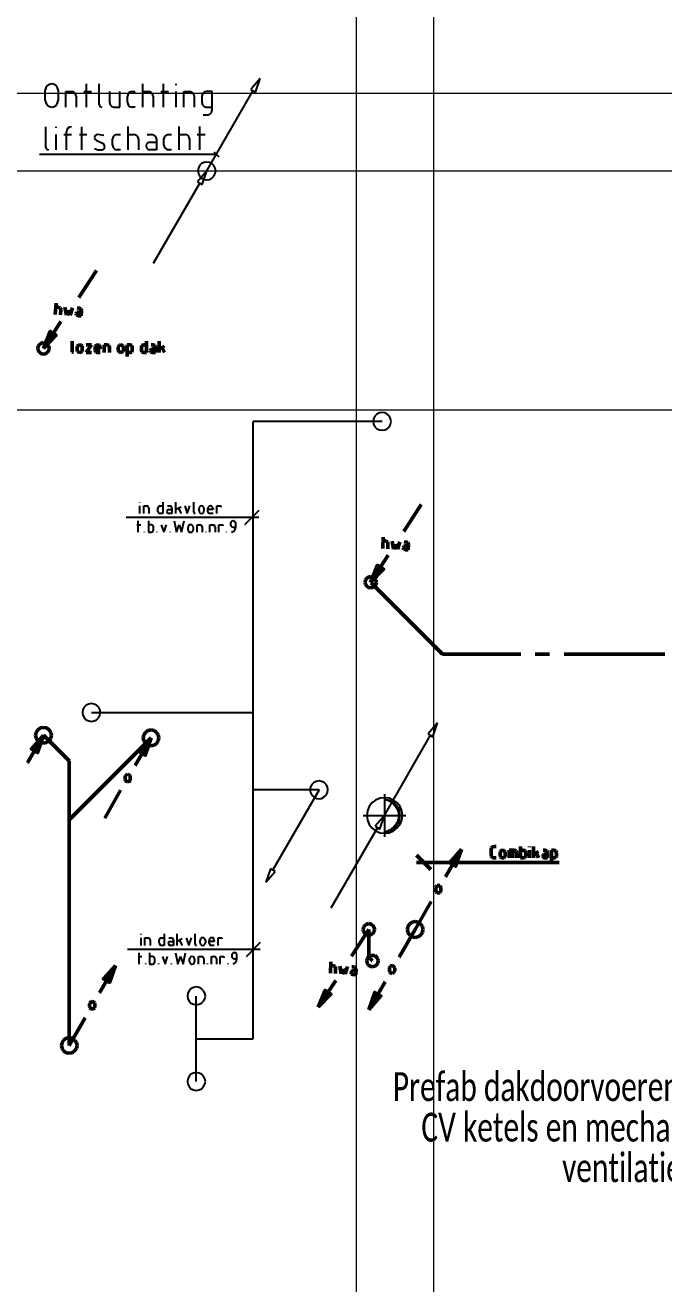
# Model space of a CAD drawing. Header units: metres. Extents: x -4.5 to 35.1, y -3.6 to 25.4.
# Drawn here: x 10.76 to 15.2, y 5.13 to 13.86 of the extents above; entities that cross this region are included whole.
import ezdxf

# ---------------------------------------------------------------- set-up
doc = ezdxf.new("R2010")
doc.units = ezdxf.units.M
doc.linetypes.add('ACAD_ISO14W100_S12', pattern=[0.9, 0.7, -0.1, 0, 0, 0, 0, 0, -0.1])
for name, color, linetype, lineweight in [('Algemeen', 7, 'Continuous', 25), ('New_A Stramien', 7, 'Continuous', 13), ('Standard', 7, 'Continuous', 25)]:
    doc.layers.add(name, color=color, linetype=linetype, lineweight=lineweight)
doc.styles.add('ARIAL', font='ARIAL.TTF')

msp = doc.modelspace()

# ---------------------------------------------------------------- linework, layer by layer
at = {"layer": 'New_A Stramien', "color": 252, "linetype": 'Continuous', "lineweight": 13}
for p, q in [((13.6, -1.8), (13.6, 23.46)), ((13.6, -1.8), (13.6, 23.46)), ((-2.8287, 12.85), (25.9613, 12.85)), ((-2.8287, 12.85), (25.9613, 12.85))]:
    msp.add_line(p, q, dxfattribs=at)
at = {"layer": 'Standard', "color": 252, "linetype": 'Continuous', "lineweight": 13}
for p, q in [((13.0633, -3.2638), (13.0633, 25.0491)), ((13.0633, -3.2638), (13.0633, 25.0491)), ((-4.1221, 13.3895), (26.8317, 13.3895)), ((-4.1221, 13.3895), (26.8317, 13.3895)), ((-4.1221, 11.1917), (26.8317, 11.1917)), ((-4.1221, 11.1917), (26.8317, 11.1917))]:
    msp.add_line(p, q, dxfattribs=at)
at = {"layer": 'Standard', "color": 202, "linetype": 'Continuous', "lineweight": 25}
for p, q in [((10.93, 13.45), (10.9157, 13.4398)), ((10.9463, 13.4541), (10.93, 13.45)), ((10.9627, 13.45), (10.9463, 13.4541)), ((10.979, 13.4398), (10.9627, 13.45)), ((11.1871, 13.2929), (11.1871, 13.4541)), ((11.2769, 13.3112), (11.2769, 13.4541)), ((11.579, 13.2929), (11.579, 13.4541)), ((11.7219, 13.2929), (11.7219, 13.4541)), ((11.8117, 13.4439), (11.8117, 13.4541)), ((12.3933, 13.4908), (12.328, 13.4153)), ((12.3607, 13.3969), (12.3933, 13.4908)), ((10.9055, 13.4255), (10.9014, 13.4092)), ((10.9014, 13.3378), (10.9014, 13.4092)), ((10.9157, 13.4398), (10.9055, 13.4255)), ((10.9872, 13.4255), (10.979, 13.4398)), ((10.9912, 13.4092), (10.9872, 13.4255)), ((10.9912, 13.4092), (10.9912, 13.3378)), ((11.0443, 13.2929), (11.0443, 13.401)), ((11.0443, 13.401), (11.0851, 13.401)), ((11.0994, 13.3969), (11.0851, 13.401)), ((11.1116, 13.3847), (11.0994, 13.3969)), ((11.1157, 13.3684), (11.1116, 13.3847)), ((11.1157, 13.3684), (11.1157, 13.2929)), ((11.1688, 13.401), (11.2219, 13.401)), ((11.3484, 13.401), (11.3484, 13.3255)), ((11.4198, 13.2929), (11.4198, 13.401)), ((11.477, 13.3847), (11.4729, 13.3684)), ((11.4729, 13.3255), (11.4729, 13.3684)), ((11.4872, 13.3969), (11.477, 13.3847)), ((11.5035, 13.401), (11.4872, 13.3969)), ((11.5035, 13.401), (11.5259, 13.401)), ((11.579, 13.401), (11.6198, 13.401)), ((11.6341, 13.3969), (11.6198, 13.401)), ((11.6463, 13.3847), (11.6341, 13.3969)), ((11.6504, 13.3684), (11.6463, 13.3847)), ((11.6504, 13.3684), (11.6504, 13.2929)), ((11.7035, 13.401), (11.7566, 13.401)), ((11.8117, 13.2929), (11.8117, 13.401)), ((11.8647, 13.2929), (11.8647, 13.401)), ((11.8647, 13.401), (11.9035, 13.401)), ((11.9198, 13.3969), (11.9035, 13.401)), ((11.9321, 13.3847), (11.9198, 13.3969)), ((11.9362, 13.3684), (11.9321, 13.3847)), ((11.9362, 13.3684), (11.9362, 13.2929)), ((11.9933, 13.3847), (11.9892, 13.3684)), ((11.9892, 13.3684), (11.9892, 13.3255)), ((12.0055, 13.3969), (11.9933, 13.3847)), ((12.0199, 13.401), (12.0055, 13.3969)), ((12.0607, 13.401), (12.0199, 13.401)), ((12.0239, 12.85), (12.3443, 13.4071)), ((12.0607, 13.2704), (12.0607, 13.401)), ((12.328, 13.4153), (12.3607, 13.3969)), ((10.9014, 13.3378), (10.9055, 13.3214)), ((10.9055, 13.3214), (10.9157, 13.3071)), ((10.9157, 13.3071), (10.93, 13.2969)), ((10.93, 13.2969), (10.9463, 13.2929)), ((10.9463, 13.2929), (10.9627, 13.2969)), ((10.9627, 13.2969), (10.979, 13.3071)), ((10.979, 13.3071), (10.9872, 13.3214)), ((10.9872, 13.3214), (10.9912, 13.3378)), ((11.2769, 13.3112), (11.279, 13.3031)), ((11.279, 13.3031), (11.2851, 13.2949)), ((11.2851, 13.2949), (11.2933, 13.2929)), ((11.3484, 13.3255), (11.3525, 13.3092)), ((11.3525, 13.3092), (11.3627, 13.2969)), ((11.3627, 13.2969), (11.379, 13.2929)), ((11.379, 13.2929), (11.4198, 13.2929)), ((11.4729, 13.3255), (11.477, 13.3092)), ((11.477, 13.3092), (11.4872, 13.2969)), ((11.4872, 13.2969), (11.5035, 13.2929)), ((11.5259, 13.2929), (11.5035, 13.2929)), ((11.9892, 13.3255), (11.9933, 13.3092)), ((11.9933, 13.3092), (12.0055, 13.2969)), ((12.0055, 13.2969), (12.0199, 13.2929)), ((12.0199, 13.2929), (12.0607, 13.2929)), ((11.9974, 13.2398), (12.0301, 13.2398)), ((12.0301, 13.2398), (12.0443, 13.2439)), ((12.0443, 13.2439), (12.0566, 13.2561)), ((12.0566, 13.2561), (12.0607, 13.2704)), ((10.9055, 13.0133), (10.9055, 13.1561)), ((10.977, 13.148), (10.977, 13.1561)), ((10.977, 12.9969), (10.977, 13.1031)), ((11.03, 13.1031), (11.0831, 13.1031)), ((11.0504, 13.1357), (11.0484, 13.1214)), ((11.0484, 12.9969), (11.0484, 13.1214)), ((11.0586, 13.1459), (11.0504, 13.1357)), ((11.0708, 13.1541), (11.0586, 13.1459)), ((11.0831, 13.1561), (11.0708, 13.1541)), ((11.1382, 13.1031), (11.1912, 13.1031)), ((11.1545, 12.9969), (11.1545, 13.1561)), ((11.2545, 13.101), (11.2464, 13.0929)), ((11.2667, 13.1031), (11.2545, 13.101)), ((11.3076, 13.0949), (11.2667, 13.1031)), ((11.3851, 13.099), (11.3729, 13.0888)), ((11.4014, 13.1031), (11.3851, 13.099)), ((11.4014, 13.1031), (11.4239, 13.1031)), ((11.477, 12.9969), (11.477, 13.1582)), ((11.477, 13.1031), (11.5157, 13.1031)), ((11.5321, 13.099), (11.5157, 13.1031)), ((11.5443, 13.0888), (11.5321, 13.099)), ((11.6096, 13.1031), (11.6402, 13.1031)), ((11.6566, 13.099), (11.6402, 13.1031)), ((11.6688, 13.0888), (11.6566, 13.099)), ((11.7423, 13.099), (11.73, 13.0888)), ((11.7566, 13.1031), (11.7423, 13.099)), ((11.7566, 13.1031), (11.779, 13.1031)), ((11.8321, 12.9969), (11.8321, 13.1582)), ((11.8321, 13.1031), (11.8729, 13.1031)), ((11.8892, 13.099), (11.8729, 13.1031)), ((11.8994, 13.0888), (11.8892, 13.099)), ((11.9566, 13.1031), (12.0117, 13.1031)), ((11.9749, 12.9969), (11.9749, 13.1582)), ((10.9055, 13.0133), (10.9076, 13.0051)), ((11.2464, 13.0929), (11.2443, 13.0827)), ((11.2443, 13.0827), (11.2464, 13.0704)), ((11.2464, 13.0704), (11.2545, 13.0622)), ((11.2545, 13.0622), (11.3035, 13.0398)), ((11.3117, 13.0316), (11.3035, 13.0398)), ((11.3157, 13.0194), (11.3117, 13.0316)), ((11.3137, 13.0092), (11.3157, 13.0194)), ((11.3729, 13.0888), (11.3688, 13.0724)), ((11.3688, 13.0276), (11.3688, 13.0724)), ((11.3688, 13.0276), (11.3729, 13.0133)), ((11.3729, 13.0133), (11.3851, 13.001)), ((11.5484, 13.0724), (11.5443, 13.0888)), ((11.5484, 13.0724), (11.5484, 12.9969)), ((11.6055, 13.0378), (11.6015, 13.0235)), ((11.6015, 13.0235), (11.6055, 13.0092)), ((11.6137, 13.0459), (11.6055, 13.0378)), ((11.628, 13.05), (11.6137, 13.0459)), ((11.628, 13.05), (11.6729, 13.05)), ((11.6729, 13.0724), (11.6688, 13.0888)), ((11.6729, 13.0724), (11.6729, 12.9969)), ((11.73, 13.0888), (11.7259, 13.0724)), ((11.7259, 13.0276), (11.7259, 13.0724)), ((11.7259, 13.0276), (11.73, 13.0133)), ((11.73, 13.0133), (11.7423, 13.001)), ((11.9035, 13.0724), (11.8994, 13.0888)), ((11.9035, 13.0724), (11.9035, 12.9969)), ((12.0892, 12.9643), (10.8606, 12.9643)), ((10.9076, 13.0051), (10.9137, 12.999)), ((10.9137, 12.999), (10.9239, 12.9969)), ((11.2443, 13.0051), (11.2688, 12.9969)), ((11.2688, 12.9969), (11.2933, 12.9969)), ((11.2933, 12.9969), (11.3055, 13.001)), ((11.3055, 13.001), (11.3137, 13.0092)), ((11.3851, 13.001), (11.4014, 12.9969)), ((11.4239, 12.9969), (11.4014, 12.9969)), ((11.6055, 13.0092), (11.6137, 13.001)), ((11.6137, 13.001), (11.628, 12.9969)), ((11.6729, 12.9969), (11.628, 12.9969)), ((11.7423, 13.001), (11.7566, 12.9969)), ((11.779, 12.9969), (11.7566, 12.9969)), ((12.0729, 12.9827), (12.1076, 12.948)), ((12.0239, 12.85), (11.9586, 12.7745)), ((11.9647, 12.8684), (11.9607, 12.85)), ((11.9607, 12.85), (11.9647, 12.8316)), ((11.9729, 12.8867), (11.9647, 12.8684)), ((11.9872, 12.901), (11.9729, 12.8867)), ((12.0035, 12.9092), (11.9872, 12.901)), ((11.9913, 12.7561), (12.0239, 12.85)), ((12.0239, 12.9112), (12.0035, 12.9092)), ((12.0423, 12.9092), (12.0239, 12.9112)), ((12.0586, 12.901), (12.0423, 12.9092)), ((12.0729, 12.8867), (12.0586, 12.901)), ((12.081, 12.8684), (12.0729, 12.8867)), ((12.0852, 12.85), (12.081, 12.8684)), ((12.081, 12.8316), (12.0852, 12.85)), ((11.6525, 12.2092), (11.9749, 12.7643)), ((11.9586, 12.7745), (11.9913, 12.7561)), ((11.9647, 12.8316), (11.9729, 12.8133)), ((11.9729, 12.8133), (11.9872, 12.799)), ((11.9872, 12.799), (12.0035, 12.7908)), ((12.0035, 12.7908), (12.0239, 12.7888)), ((12.0239, 12.7888), (12.0423, 12.7908)), ((12.0423, 12.7908), (12.0586, 12.799)), ((12.0586, 12.799), (12.0729, 12.8133)), ((12.0729, 12.8133), (12.081, 12.8316)), ((12.3446, 6.8295), (12.3446, 11.112)), ((13.24, 11.112), (12.3446, 11.112)), ((13.1808, 11.1304), (13.1788, 11.112)), ((13.1788, 11.112), (13.1808, 11.0936)), ((13.191, 11.1487), (13.1808, 11.1304)), ((13.1808, 11.0936), (13.191, 11.0753)), ((13.2033, 11.163), (13.191, 11.1487)), ((13.2216, 11.1712), (13.2033, 11.163)), ((13.24, 11.1732), (13.2216, 11.1712)), ((13.2604, 11.1712), (13.24, 11.1732)), ((13.2767, 11.163), (13.2604, 11.1712)), ((13.291, 11.1487), (13.2767, 11.163)), ((13.2992, 11.1304), (13.291, 11.1487)), ((13.291, 11.0753), (13.2992, 11.0936)), ((13.3033, 11.112), (13.2992, 11.1304)), ((13.2992, 11.0936), (13.3033, 11.112)), ((13.191, 11.0753), (13.2033, 11.061)), ((13.2033, 11.061), (13.2216, 11.0528)), ((13.2216, 11.0528), (13.24, 11.0508)), ((13.24, 11.0508), (13.2604, 11.0528)), ((13.2604, 11.0528), (13.2767, 11.061)), ((13.2767, 11.061), (13.291, 11.0753)), ((11.5589, 10.5488), (11.5589, 10.5529)), ((11.5589, 10.4733), (11.5589, 10.5263)), ((11.5855, 10.4733), (11.5855, 10.5263)), ((11.5855, 10.5263), (11.6059, 10.5263)), ((11.6161, 10.5223), (11.6059, 10.5263)), ((11.6202, 10.51), (11.6161, 10.5223)), ((11.6202, 10.51), (11.6202, 10.4733)), ((11.6875, 10.5223), (11.6834, 10.51)), ((11.6834, 10.4876), (11.6834, 10.51)), ((11.6834, 10.4876), (11.6875, 10.4774)), ((11.6998, 10.5263), (11.6875, 10.5223)), ((11.6998, 10.5263), (11.7181, 10.5263)), ((11.7181, 10.5529), (11.7181, 10.4733)), ((11.7487, 10.4957), (11.7467, 10.4855)), ((11.7467, 10.4855), (11.7487, 10.4774)), ((11.7589, 10.4998), (11.7487, 10.4957)), ((11.7508, 10.5263), (11.7651, 10.5263)), ((11.7589, 10.4998), (11.7814, 10.4998)), ((11.7773, 10.5223), (11.7651, 10.5263)), ((11.7814, 10.51), (11.7773, 10.5223)), ((11.7814, 10.51), (11.7814, 10.4733)), ((11.8079, 10.4733), (11.8079, 10.5529)), ((11.8446, 10.5182), (11.8079, 10.4998)), ((11.8263, 10.508), (11.8446, 10.4733)), ((11.8712, 10.5263), (11.8875, 10.4733)), ((11.8875, 10.4733), (11.9059, 10.5263)), ((11.9324, 10.4814), (11.9324, 10.5529)), ((11.9324, 10.4814), (11.9345, 10.4753)), ((11.9712, 10.5182), (11.9692, 10.508)), ((11.9692, 10.4917), (11.9692, 10.508)), ((11.9692, 10.4917), (11.9712, 10.4814)), ((11.9773, 10.5243), (11.9712, 10.5182)), ((11.9712, 10.4814), (11.9773, 10.4753)), ((11.9855, 10.5263), (11.9773, 10.5243)), ((11.9957, 10.5243), (11.9855, 10.5263)), ((12.0018, 10.5182), (11.9957, 10.5243)), ((11.9957, 10.4753), (12.0018, 10.4814)), ((12.0038, 10.508), (12.0018, 10.5182)), ((12.0018, 10.4814), (12.0038, 10.4917)), ((12.0038, 10.508), (12.0038, 10.4917)), ((12.0324, 10.5182), (12.0304, 10.508)), ((12.0304, 10.4855), (12.0304, 10.508)), ((12.0671, 10.4998), (12.0304, 10.4998)), ((12.0304, 10.4855), (12.0345, 10.4774)), ((12.0406, 10.5243), (12.0324, 10.5182)), ((12.0488, 10.5263), (12.0406, 10.5243)), ((12.0569, 10.5243), (12.0488, 10.5263)), ((12.063, 10.5182), (12.0569, 10.5243)), ((12.0671, 10.508), (12.063, 10.5182)), ((12.0671, 10.508), (12.0671, 10.4998)), ((12.0936, 10.4733), (12.0936, 10.5263)), ((12.0936, 10.5263), (12.1202, 10.5263)), ((12.1202, 10.5263), (12.1202, 10.5182)), ((12.3855, 10.4937), (12.2855, 10.3937)), ((12.3855, 10.4447), (11.463, 10.4447)), ((11.5365, 10.3957), (11.565, 10.3957)), ((11.5467, 10.3427), (11.5467, 10.4223)), ((11.6181, 10.4223), (11.6181, 10.3427)), ((11.6385, 10.3957), (11.6181, 10.3957)), ((11.6487, 10.3916), (11.6385, 10.3957)), ((11.6528, 10.3814), (11.6487, 10.3916)), ((11.6875, 10.4774), (11.6998, 10.4733)), ((11.7181, 10.4733), (11.6998, 10.4733)), ((11.7059, 10.3957), (11.7242, 10.3427)), ((11.7242, 10.3427), (11.7426, 10.3957)), ((11.7487, 10.4774), (11.7589, 10.4733)), ((11.7814, 10.4733), (11.7589, 10.4733)), ((11.7957, 10.4223), (11.814, 10.3427)), ((11.814, 10.3427), (11.8304, 10.3957)), ((11.8304, 10.3957), (11.8487, 10.3427)), ((11.8487, 10.3427), (11.8671, 10.4223)), ((11.9018, 10.3937), (11.8957, 10.3876)), ((11.912, 10.3957), (11.9018, 10.3937)), ((11.9202, 10.3937), (11.912, 10.3957)), ((11.9263, 10.3876), (11.9202, 10.3937)), ((11.9345, 10.4753), (11.9426, 10.4733)), ((11.9569, 10.3427), (11.9569, 10.3957)), ((11.9569, 10.3957), (11.9753, 10.3957)), ((11.9875, 10.3916), (11.9753, 10.3957)), ((11.9773, 10.4753), (11.9855, 10.4733)), ((11.9855, 10.4733), (11.9957, 10.4753)), ((11.9916, 10.3814), (11.9875, 10.3916)), ((12.0345, 10.4774), (12.0447, 10.4733)), ((12.0671, 10.4733), (12.0447, 10.4733)), ((12.0447, 10.3427), (12.0447, 10.3957)), ((12.0447, 10.3957), (12.0651, 10.3957)), ((12.0753, 10.3916), (12.0651, 10.3957)), ((12.0814, 10.3814), (12.0753, 10.3916)), ((12.1079, 10.3427), (12.1079, 10.3957)), ((12.1079, 10.3957), (12.1345, 10.3957)), ((12.1345, 10.3957), (12.1345, 10.3876)), ((12.1896, 10.4141), (12.1875, 10.4059)), ((12.1875, 10.4059), (12.1875, 10.3957)), ((12.1875, 10.3957), (12.1896, 10.3876)), ((12.1977, 10.4202), (12.1896, 10.4141)), ((12.2059, 10.4223), (12.1977, 10.4202)), ((12.2141, 10.4202), (12.2059, 10.4223)), ((12.2222, 10.4141), (12.2141, 10.4202)), ((12.2243, 10.4059), (12.2222, 10.4141)), ((12.2243, 10.3814), (12.2243, 10.4059)), ((11.5916, 10.3427), (11.5916, 10.3467)), ((11.6181, 10.3427), (11.6385, 10.3427)), ((11.6385, 10.3427), (11.6487, 10.3467)), ((11.6487, 10.3467), (11.6528, 10.359)), ((11.6528, 10.359), (11.6528, 10.3814)), ((11.6793, 10.3427), (11.6793, 10.3467)), ((11.7691, 10.3427), (11.7691, 10.3467)), ((11.8957, 10.3876), (11.8936, 10.3773)), ((11.8936, 10.361), (11.8936, 10.3773)), ((11.8936, 10.361), (11.8957, 10.3508)), ((11.8957, 10.3508), (11.9018, 10.3447)), ((11.9018, 10.3447), (11.912, 10.3427)), ((11.912, 10.3427), (11.9202, 10.3447)), ((11.9202, 10.3447), (11.9263, 10.3508)), ((11.9283, 10.3773), (11.9263, 10.3876)), ((11.9263, 10.3508), (11.9283, 10.361)), ((11.9283, 10.3773), (11.9283, 10.361)), ((11.9916, 10.3814), (11.9916, 10.3427)), ((12.0181, 10.3427), (12.0181, 10.3467)), ((12.0814, 10.3814), (12.0814, 10.3427)), ((12.161, 10.3427), (12.161, 10.3467)), ((12.1896, 10.3876), (12.1977, 10.3814)), ((12.1957, 10.3427), (12.21, 10.3508)), ((12.1977, 10.3814), (12.2059, 10.3773)), ((12.2059, 10.3773), (12.2243, 10.3773)), ((12.21, 10.3508), (12.2202, 10.3651)), ((12.2202, 10.3651), (12.2243, 10.3814)), ((11.1623, 9.1122), (11.1603, 9.0918)), ((11.1603, 9.0918), (11.1623, 9.0734)), ((11.1725, 9.1285), (11.1623, 9.1122)), ((11.1848, 9.1428), (11.1725, 9.1285)), ((11.2031, 9.1509), (11.1848, 9.1428)), ((11.2215, 9.155), (11.2031, 9.1509)), ((11.2419, 9.1509), (11.2215, 9.155)), ((11.2215, 9.0918), (12.3446, 9.0918)), ((11.2582, 9.1428), (11.2419, 9.1509)), ((11.2725, 9.1285), (11.2582, 9.1428)), ((11.2807, 9.1122), (11.2725, 9.1285)), ((11.2848, 9.0918), (11.2807, 9.1122)), ((11.2807, 9.0734), (11.2848, 9.0918)), ((11.1623, 9.0734), (11.1725, 9.0571)), ((11.1725, 9.0571), (11.1848, 9.0428)), ((11.1848, 9.0428), (11.2031, 9.0346)), ((11.2031, 9.0346), (11.2215, 9.0305)), ((11.2215, 9.0305), (11.2419, 9.0346)), ((11.2419, 9.0346), (11.2582, 9.0428)), ((11.2582, 9.0428), (11.2725, 9.0571)), ((11.2725, 9.0571), (11.2807, 9.0734)), ((13.6262, 9.02), (13.5609, 8.9445)), ((13.5936, 8.9241), (13.6262, 9.02)), ((13.2569, 8.3771), (13.5773, 8.9343)), ((13.5609, 8.9445), (13.5936, 8.9241)), ((12.7433, 8.5759), (12.7392, 8.5554)), ((12.7515, 8.5922), (12.7433, 8.5759)), ((12.7658, 8.6065), (12.7515, 8.5922)), ((12.7821, 8.6146), (12.7658, 8.6065)), ((12.8025, 8.6187), (12.7821, 8.6146)), ((12.8209, 8.6146), (12.8025, 8.6187)), ((12.8393, 8.6065), (12.8209, 8.6146)), ((12.8515, 8.5922), (12.8393, 8.6065)), ((12.8617, 8.5759), (12.8515, 8.5922)), ((12.8637, 8.5554), (12.8617, 8.5759)), ((12.8025, 8.5554), (12.3446, 8.5554)), ((12.8025, 8.5554), (12.4821, 8.0003)), ((12.7392, 8.5554), (12.7433, 8.5371)), ((12.7433, 8.5371), (12.7515, 8.5187)), ((12.7515, 8.5187), (12.7658, 8.5065)), ((12.7658, 8.5065), (12.7821, 8.4963)), ((12.7821, 8.4963), (12.8025, 8.4942)), ((12.8025, 8.4942), (12.8209, 8.4963)), ((12.8209, 8.4963), (12.8393, 8.5065)), ((12.8393, 8.5065), (12.8515, 8.5187)), ((12.8515, 8.5187), (12.8617, 8.5371)), ((12.8617, 8.5371), (12.8637, 8.5554)), ((13.1956, 8.4853), (13.1691, 8.4649)), ((13.2262, 8.4975), (13.1956, 8.4853)), ((13.2569, 8.5016), (13.2262, 8.4975)), ((13.2569, 8.5261), (13.2569, 8.2302)), ((13.2895, 8.4975), (13.2569, 8.5016)), ((13.2609, 8.4894), (13.2691, 8.4894)), ((13.2691, 8.4873), (13.2834, 8.4873)), ((13.2773, 8.4853), (13.2915, 8.4853)), ((13.2834, 8.4812), (13.2997, 8.4812)), ((13.2875, 8.4792), (13.3038, 8.4792)), ((13.3201, 8.4853), (13.2895, 8.4975)), ((13.2936, 8.4771), (13.3099, 8.4771)), ((13.2977, 8.4751), (13.314, 8.4751)), ((13.3017, 8.473), (13.3181, 8.473)), ((13.3446, 8.4649), (13.3201, 8.4853)), ((13.1385, 8.4098), (13.1344, 8.3771)), ((13.1507, 8.4404), (13.1385, 8.4098)), ((13.1691, 8.4649), (13.1507, 8.4404)), ((13.3038, 8.469), (13.3222, 8.469)), ((13.3079, 8.4669), (13.3262, 8.4669)), ((13.3099, 8.4649), (13.3283, 8.4649)), ((13.314, 8.4628), (13.3303, 8.4628)), ((13.316, 8.4588), (13.3344, 8.4588)), ((13.3181, 8.4567), (13.3365, 8.4567)), ((13.3201, 8.4547), (13.3385, 8.4547)), ((13.3222, 8.4526), (13.3405, 8.4526)), ((13.3242, 8.4506), (13.3426, 8.4506)), ((13.3262, 8.4465), (13.3446, 8.4465)), ((13.3283, 8.4445), (13.3467, 8.4445)), ((13.3303, 8.4424), (13.3487, 8.4424)), ((13.3324, 8.4404), (13.3507, 8.4404)), ((13.3344, 8.4384), (13.3528, 8.4384)), ((13.3365, 8.4343), (13.3548, 8.4343)), ((13.3365, 8.4322), (13.3548, 8.4322)), ((13.3385, 8.4302), (13.3569, 8.4302)), ((13.3385, 8.4282), (13.3589, 8.4282)), ((13.3405, 8.4261), (13.3589, 8.4261)), ((13.3426, 8.422), (13.3609, 8.422)), ((13.3426, 8.42), (13.3609, 8.42)), ((13.365, 8.4404), (13.3446, 8.4649)), ((13.3446, 8.4179), (13.363, 8.4179)), ((13.3446, 8.4159), (13.363, 8.4159)), ((13.3446, 8.4118), (13.363, 8.4118)), ((13.3467, 8.4098), (13.365, 8.4098)), ((13.3467, 8.4077), (13.365, 8.4077)), ((13.3467, 8.4057), (13.367, 8.4057)), ((13.3487, 8.4036), (13.367, 8.4036)), ((13.3487, 8.3996), (13.367, 8.3996)), ((13.3487, 8.3975), (13.367, 8.3975)), ((13.3487, 8.3955), (13.3691, 8.3955)), ((13.3507, 8.3934), (13.3691, 8.3934)), ((13.3507, 8.3914), (13.3691, 8.3914)), ((13.3507, 8.3873), (13.3691, 8.3873)), ((13.3507, 8.3853), (13.3691, 8.3853)), ((13.3507, 8.3832), (13.3691, 8.3832)), ((13.3772, 8.4098), (13.365, 8.4404)), ((13.3813, 8.3771), (13.3772, 8.4098)), ((13.1099, 8.3771), (13.4058, 8.3771)), ((13.1344, 8.3771), (13.1385, 8.3465)), ((13.1385, 8.3465), (13.1507, 8.3159)), ((13.1507, 8.3159), (13.1691, 8.2914)), ((13.2569, 8.3771), (13.1915, 8.3037)), ((13.1915, 8.3037), (13.2242, 8.2832)), ((13.2242, 8.2832), (13.2569, 8.3771)), ((13.3181, 8.2996), (13.3365, 8.2996)), ((13.3201, 8.3016), (13.3385, 8.3016)), ((13.3222, 8.3037), (13.3405, 8.3037)), ((13.3242, 8.3057), (13.3426, 8.3057)), ((13.3262, 8.3098), (13.3446, 8.3098)), ((13.3283, 8.3118), (13.3467, 8.3118)), ((13.3303, 8.3139), (13.3487, 8.3139)), ((13.3324, 8.3159), (13.3507, 8.3159)), ((13.3344, 8.3179), (13.3528, 8.3179)), ((13.3365, 8.3241), (13.3548, 8.3241)), ((13.3365, 8.322), (13.3548, 8.322)), ((13.3385, 8.3281), (13.3589, 8.3281)), ((13.3385, 8.3261), (13.3569, 8.3261)), ((13.3405, 8.3302), (13.3589, 8.3302)), ((13.3426, 8.3363), (13.3609, 8.3363)), ((13.3426, 8.3343), (13.3609, 8.3343)), ((13.3446, 8.3445), (13.363, 8.3445)), ((13.3446, 8.3404), (13.363, 8.3404)), ((13.3446, 8.3384), (13.363, 8.3384)), ((13.3446, 8.2914), (13.365, 8.3159)), ((13.3467, 8.3506), (13.367, 8.3506)), ((13.3467, 8.3486), (13.365, 8.3486)), ((13.3467, 8.3465), (13.365, 8.3465)), ((13.3487, 8.3608), (13.3691, 8.3608)), ((13.3487, 8.3588), (13.367, 8.3588)), ((13.3487, 8.3567), (13.367, 8.3567)), ((13.3487, 8.3526), (13.367, 8.3526)), ((13.3507, 8.3812), (13.3691, 8.3812)), ((13.3507, 8.3771), (13.3691, 8.3771)), ((13.3507, 8.3751), (13.3691, 8.3751)), ((13.3507, 8.373), (13.3691, 8.373)), ((13.3507, 8.371), (13.3691, 8.371)), ((13.3507, 8.369), (13.3691, 8.369)), ((13.3507, 8.3649), (13.3691, 8.3649)), ((13.3507, 8.3628), (13.3691, 8.3628)), ((13.365, 8.3159), (13.3772, 8.3465)), ((13.3772, 8.3465), (13.3813, 8.3771)), ((12.8874, 7.7363), (13.2079, 8.2934)), ((13.1691, 8.2914), (13.1956, 8.271)), ((13.1956, 8.271), (13.2262, 8.2588)), ((13.2262, 8.2588), (13.2569, 8.2547)), ((13.2569, 8.2547), (13.2895, 8.2588)), ((13.2609, 8.2669), (13.2691, 8.2669)), ((13.2691, 8.269), (13.2834, 8.269)), ((13.2773, 8.271), (13.2915, 8.271)), ((13.2834, 8.2751), (13.2997, 8.2751)), ((13.2875, 8.2771), (13.3038, 8.2771)), ((13.2895, 8.2588), (13.3201, 8.271)), ((13.2936, 8.2792), (13.3099, 8.2792)), ((13.2977, 8.2812), (13.314, 8.2812)), ((13.3017, 8.2832), (13.3181, 8.2832)), ((13.3038, 8.2873), (13.3222, 8.2873)), ((13.3079, 8.2894), (13.3262, 8.2894)), ((13.3099, 8.2914), (13.3283, 8.2914)), ((13.314, 8.2934), (13.3303, 8.2934)), ((13.316, 8.2955), (13.3344, 8.2955)), ((13.3201, 8.271), (13.3446, 8.2914)), ((12.4658, 8.0085), (12.4331, 7.9146)), ((12.4331, 7.9146), (12.4984, 7.9901)), ((12.4984, 7.9901), (12.4658, 8.0085)), ((11.567, 7.5526), (11.567, 7.5567)), ((11.567, 7.4771), (11.567, 7.5302)), ((11.5935, 7.4771), (11.5935, 7.5302)), ((11.5935, 7.5302), (11.6139, 7.5302)), ((11.6262, 7.5261), (11.6139, 7.5302)), ((11.6303, 7.5159), (11.6262, 7.5261)), ((11.6303, 7.5159), (11.6303, 7.4771)), ((11.6976, 7.5261), (11.6915, 7.5159)), ((11.6915, 7.4934), (11.6915, 7.5159)), ((11.7078, 7.5302), (11.6976, 7.5261)), ((11.7078, 7.5302), (11.7282, 7.5302)), ((11.7282, 7.5567), (11.7282, 7.4771)), ((11.7588, 7.5302), (11.7752, 7.5302)), ((11.7854, 7.5261), (11.7752, 7.5302)), ((11.7915, 7.5159), (11.7854, 7.5261)), ((11.7915, 7.5159), (11.7915, 7.4771)), ((11.818, 7.4771), (11.818, 7.5567)), ((11.8527, 7.522), (11.818, 7.5036)), ((11.8344, 7.5118), (11.8527, 7.4771)), ((11.8792, 7.5302), (11.8976, 7.4771)), ((11.8976, 7.4771), (11.916, 7.5302)), ((11.9425, 7.4853), (11.9425, 7.5567)), ((11.9792, 7.522), (11.9772, 7.5118)), ((11.9772, 7.4955), (11.9772, 7.5118)), ((11.9874, 7.5281), (11.9792, 7.522)), ((11.9956, 7.5302), (11.9874, 7.5281)), ((12.0037, 7.5281), (11.9956, 7.5302)), ((12.0099, 7.522), (12.0037, 7.5281)), ((12.014, 7.5118), (12.0099, 7.522)), ((12.014, 7.5118), (12.014, 7.4955)), ((12.0425, 7.522), (12.0405, 7.5118)), ((12.0405, 7.4914), (12.0405, 7.5118)), ((12.0486, 7.5281), (12.0425, 7.522)), ((12.0568, 7.5302), (12.0486, 7.5281)), ((12.067, 7.5281), (12.0568, 7.5302)), ((12.0731, 7.522), (12.067, 7.5281)), ((12.0752, 7.5118), (12.0731, 7.522)), ((12.0752, 7.5118), (12.0752, 7.5036)), ((12.1017, 7.4771), (12.1017, 7.5302)), ((12.1017, 7.5302), (12.1282, 7.5302)), ((12.1282, 7.5302), (12.1282, 7.522)), ((12.3935, 7.4485), (11.4731, 7.4485)), ((11.5547, 7.3465), (11.5547, 7.4261)), ((11.6262, 7.4261), (11.6262, 7.3465)), ((11.6915, 7.4934), (11.6976, 7.4812)), ((11.6976, 7.4812), (11.7078, 7.4771)), ((11.7282, 7.4771), (11.7078, 7.4771)), ((11.7588, 7.4995), (11.7548, 7.4914)), ((11.7548, 7.4914), (11.7588, 7.4812)), ((11.769, 7.5036), (11.7588, 7.4995)), ((11.7588, 7.4812), (11.769, 7.4771)), ((11.769, 7.5036), (11.7915, 7.5036)), ((11.7915, 7.4771), (11.769, 7.4771)), ((11.8058, 7.4261), (11.8221, 7.3465)), ((11.8588, 7.3465), (11.8752, 7.4261)), ((11.9425, 7.4853), (11.9446, 7.4791)), ((11.9446, 7.4791), (11.9507, 7.4771)), ((11.9772, 7.4955), (11.9792, 7.4853)), ((11.9792, 7.4853), (11.9874, 7.4791)), ((11.9874, 7.4791), (11.9956, 7.4771)), ((11.9956, 7.4771), (12.0037, 7.4791)), ((12.0037, 7.4791), (12.0099, 7.4853)), ((12.0099, 7.4853), (12.014, 7.4955)), ((12.0752, 7.5036), (12.0405, 7.5036)), ((12.0405, 7.4914), (12.0446, 7.4812)), ((12.0446, 7.4812), (12.0527, 7.4771)), ((12.0752, 7.4771), (12.0527, 7.4771)), ((12.2058, 7.424), (12.1997, 7.4179)), ((12.216, 7.4261), (12.2058, 7.424)), ((12.2242, 7.424), (12.216, 7.4261)), ((12.2303, 7.4179), (12.2242, 7.424)), ((12.3935, 7.4975), (12.2956, 7.3975)), ((11.5466, 7.3995), (11.5731, 7.3995)), ((11.5996, 7.3465), (11.5996, 7.3506)), ((11.6466, 7.3995), (11.6262, 7.3995)), ((11.6262, 7.3465), (11.6466, 7.3465)), ((11.6568, 7.3955), (11.6466, 7.3995)), ((11.6466, 7.3465), (11.6568, 7.3506)), ((11.6629, 7.3853), (11.6568, 7.3955)), ((11.6568, 7.3506), (11.6629, 7.3628)), ((11.6629, 7.3628), (11.6629, 7.3853)), ((11.6894, 7.3465), (11.6894, 7.3506)), ((11.716, 7.3995), (11.7344, 7.3465)), ((11.7344, 7.3465), (11.7507, 7.3995)), ((11.7772, 7.3465), (11.7772, 7.3506)), ((11.8221, 7.3465), (11.8405, 7.3995)), ((11.8405, 7.3995), (11.8588, 7.3465)), ((11.9058, 7.3914), (11.9037, 7.3832)), ((11.9037, 7.3648), (11.9037, 7.3832)), ((11.9037, 7.3648), (11.9058, 7.3546)), ((11.9119, 7.3975), (11.9058, 7.3914)), ((11.9058, 7.3546), (11.9119, 7.3485)), ((11.9201, 7.3995), (11.9119, 7.3975)), ((11.9119, 7.3485), (11.9201, 7.3465)), ((11.9303, 7.3975), (11.9201, 7.3995)), ((11.9201, 7.3465), (11.9303, 7.3485)), ((11.9364, 7.3914), (11.9303, 7.3975)), ((11.9303, 7.3485), (11.9364, 7.3546)), ((11.9384, 7.3832), (11.9364, 7.3914)), ((11.9364, 7.3546), (11.9384, 7.3648)), ((11.9384, 7.3832), (11.9384, 7.3648)), ((11.965, 7.3465), (11.965, 7.3995)), ((11.965, 7.3995), (11.9854, 7.3995)), ((11.9956, 7.3955), (11.9854, 7.3995)), ((12.0017, 7.3853), (11.9956, 7.3955)), ((12.0017, 7.3853), (12.0017, 7.3465)), ((12.0282, 7.3465), (12.0282, 7.3506)), ((12.0548, 7.3465), (12.0548, 7.3995)), ((12.0548, 7.3995), (12.0752, 7.3995)), ((12.0854, 7.3955), (12.0752, 7.3995)), ((12.0895, 7.3853), (12.0854, 7.3955)), ((12.0895, 7.3853), (12.0895, 7.3465)), ((12.116, 7.3465), (12.116, 7.3995)), ((12.116, 7.3995), (12.1425, 7.3995)), ((12.1425, 7.3995), (12.1425, 7.3914)), ((12.1711, 7.3465), (12.1711, 7.3506)), ((12.1997, 7.4179), (12.1976, 7.4097)), ((12.1976, 7.4097), (12.1976, 7.3995)), ((12.1976, 7.3995), (12.1997, 7.3914)), ((12.1997, 7.3914), (12.2058, 7.3853)), ((12.2058, 7.3853), (12.216, 7.3832)), ((12.2058, 7.3465), (12.2201, 7.3546)), ((12.216, 7.3832), (12.2323, 7.3832)), ((12.2201, 7.3546), (12.2303, 7.3689)), ((12.2323, 7.4097), (12.2303, 7.4179)), ((12.2303, 7.3689), (12.2323, 7.3853)), ((12.2323, 7.3853), (12.2323, 7.4097)), ((11.901, 7.1622), (11.8908, 7.1458)), ((11.9133, 7.1764), (11.901, 7.1622)), ((11.9316, 7.1846), (11.9133, 7.1764)), ((11.95, 7.1887), (11.9316, 7.1846)), ((11.9704, 7.1846), (11.95, 7.1887)), ((11.9868, 7.1764), (11.9704, 7.1846)), ((12.001, 7.1622), (11.9868, 7.1764)), ((12.0092, 7.1458), (12.001, 7.1622)), ((11.8908, 7.1458), (11.8888, 7.1254)), ((11.8888, 7.1254), (11.8908, 7.107)), ((11.8908, 7.107), (11.901, 7.0907)), ((11.901, 7.0907), (11.9133, 7.0764)), ((11.9133, 7.0764), (11.9316, 7.0683)), ((11.95, 6.5315), (11.95, 7.1254)), ((11.9704, 7.0683), (11.9868, 7.0764)), ((11.9868, 7.0764), (12.001, 7.0907)), ((12.001, 7.0907), (12.0092, 7.107)), ((12.0133, 7.1254), (12.0092, 7.1458)), ((12.0092, 7.107), (12.0133, 7.1254)), ((11.9316, 7.0683), (11.95, 7.0642)), ((11.95, 7.0642), (11.9704, 7.0683)), ((11.95, 6.8295), (12.3446, 6.8295)), ((11.8908, 6.5519), (11.8888, 6.5315)), ((11.901, 6.5682), (11.8908, 6.5519)), ((11.9133, 6.5825), (11.901, 6.5682)), ((11.9316, 6.5907), (11.9133, 6.5825)), ((11.95, 6.5948), (11.9316, 6.5907)), ((11.9704, 6.5907), (11.95, 6.5948)), ((11.9868, 6.5825), (11.9704, 6.5907)), ((12.001, 6.5682), (11.9868, 6.5825)), ((12.0092, 6.5519), (12.001, 6.5682)), ((12.0133, 6.5315), (12.0092, 6.5519)), ((11.8888, 6.5315), (11.8908, 6.5131)), ((11.8908, 6.5131), (11.901, 6.4968)), ((11.901, 6.4968), (11.9133, 6.4825)), ((11.9133, 6.4825), (11.9316, 6.4744)), ((11.9316, 6.4744), (11.95, 6.4703)), ((11.95, 6.4703), (11.9704, 6.4744)), ((11.9704, 6.4744), (11.9868, 6.4825)), ((11.9868, 6.4825), (12.001, 6.4968)), ((12.001, 6.4968), (12.0092, 6.5131)), ((12.0092, 6.5131), (12.0133, 6.5315))]:
    msp.add_line(p, q, dxfattribs=at)
at = {"layer": 'Standard', "color": 4, "linetype": 'Continuous', "lineweight": 50}
for p, q in [((11.134, 11.9711), (11.2565, 12.1589)), ((10.9711, 11.8528), (10.9772, 11.9324)), ((10.9751, 11.9058), (10.9955, 11.9058)), ((11.0057, 11.8997), (10.9955, 11.9058)), ((11.0098, 11.8895), (11.0057, 11.8997)), ((11.0098, 11.8895), (11.0078, 11.8507)), ((11.0364, 11.9038), (11.0486, 11.8487)), ((11.0486, 11.8487), (11.0629, 11.8834)), ((11.0629, 11.8834), (11.0751, 11.8487)), ((11.0751, 11.8487), (11.0915, 11.8997)), ((11.1221, 11.8997), (11.1364, 11.8977)), ((11.1486, 11.8936), (11.1364, 11.8977)), ((11.1527, 11.8813), (11.1486, 11.8936)), ((11.1527, 11.8813), (11.1507, 11.8446)), ((10.8894, 11.618), (11.0098, 11.8058)), ((11.12, 11.8691), (11.116, 11.8589)), ((11.116, 11.8589), (11.118, 11.8487)), ((11.118, 11.8487), (11.1282, 11.8446)), ((11.1282, 11.8711), (11.12, 11.8691)), ((11.1282, 11.8711), (11.1507, 11.8711)), ((11.1507, 11.8446), (11.1282, 11.8446)), ((10.8527, 11.6344), (10.8506, 11.618)), ((10.8506, 11.618), (10.8527, 11.6038)), ((10.8609, 11.6466), (10.8527, 11.6344)), ((10.8751, 11.6548), (10.8609, 11.6466)), ((10.8894, 11.6589), (10.8751, 11.6548)), ((10.9037, 11.6548), (10.8894, 11.6589)), ((10.918, 11.6466), (10.9037, 11.6548)), ((10.9282, 11.6568), (10.9098, 11.6691)), ((10.9262, 11.6344), (10.918, 11.6466)), ((10.9282, 11.618), (10.9262, 11.6344)), ((10.9262, 11.6038), (10.9282, 11.618)), ((11.0874, 11.5977), (11.0874, 11.6691)), ((11.1262, 11.6344), (11.1241, 11.6262)), ((11.1241, 11.6079), (11.1241, 11.6262)), ((11.1323, 11.6405), (11.1262, 11.6344)), ((11.1405, 11.6425), (11.1323, 11.6405)), ((11.1507, 11.6405), (11.1405, 11.6425)), ((11.1568, 11.6344), (11.1507, 11.6405)), ((11.1588, 11.6262), (11.1568, 11.6344)), ((11.1588, 11.6262), (11.1588, 11.6079)), ((11.1853, 11.6425), (11.2221, 11.6425)), ((11.2221, 11.6425), (11.1853, 11.5895)), ((11.2507, 11.6344), (11.2486, 11.6262)), ((11.2486, 11.6038), (11.2486, 11.6262)), ((11.2833, 11.616), (11.2486, 11.616)), ((11.2568, 11.6405), (11.2507, 11.6344)), ((11.267, 11.6425), (11.2568, 11.6405)), ((11.2751, 11.6405), (11.267, 11.6425)), ((11.2813, 11.6344), (11.2751, 11.6405)), ((11.2833, 11.6262), (11.2813, 11.6344)), ((11.2833, 11.6262), (11.2833, 11.616)), ((11.3099, 11.5895), (11.3099, 11.6425)), ((11.3099, 11.6425), (11.3303, 11.6425)), ((11.3425, 11.6385), (11.3303, 11.6425)), ((11.3466, 11.6282), (11.3425, 11.6385)), ((11.3466, 11.6282), (11.3466, 11.5895)), ((11.4119, 11.6344), (11.4078, 11.6262)), ((11.4078, 11.6079), (11.4078, 11.6262)), ((11.418, 11.6405), (11.4119, 11.6344)), ((11.4262, 11.6425), (11.418, 11.6405)), ((11.4343, 11.6405), (11.4262, 11.6425)), ((11.4425, 11.6344), (11.4343, 11.6405)), ((11.4445, 11.6262), (11.4425, 11.6344)), ((11.4445, 11.6262), (11.4445, 11.6079)), ((11.4711, 11.5629), (11.4711, 11.6425)), ((11.4711, 11.6425), (11.4915, 11.6425)), ((11.5017, 11.6385), (11.4915, 11.6425)), ((11.5058, 11.6282), (11.5017, 11.6385)), ((11.5058, 11.6282), (11.5058, 11.6058)), ((11.5731, 11.6385), (11.569, 11.6282)), ((11.569, 11.6058), (11.569, 11.6282)), ((11.5854, 11.6425), (11.5731, 11.6385)), ((11.5854, 11.6425), (11.6037, 11.6425)), ((11.6037, 11.6691), (11.6037, 11.5895)), ((11.6445, 11.616), (11.6343, 11.6119)), ((11.6364, 11.6425), (11.6507, 11.6425)), ((11.6445, 11.616), (11.667, 11.616)), ((11.6629, 11.6385), (11.6507, 11.6425)), ((11.667, 11.6282), (11.6629, 11.6385)), ((11.667, 11.6282), (11.667, 11.5895)), ((11.6935, 11.5895), (11.6935, 11.6691)), ((11.7303, 11.6344), (11.6935, 11.616)), ((11.7119, 11.6262), (11.7303, 11.5895)), ((10.8527, 11.6038), (10.8609, 11.5915)), ((10.8609, 11.5915), (10.8751, 11.5813)), ((10.8751, 11.5813), (10.8894, 11.5793)), ((10.8894, 11.5793), (10.9037, 11.5813)), ((10.9037, 11.5813), (10.918, 11.5915)), ((10.918, 11.5915), (10.9262, 11.6038)), ((11.0874, 11.5977), (11.0894, 11.5915)), ((11.0894, 11.5915), (11.0976, 11.5895)), ((11.1241, 11.6079), (11.1262, 11.5977)), ((11.1262, 11.5977), (11.1323, 11.5915)), ((11.1323, 11.5915), (11.1405, 11.5895)), ((11.1405, 11.5895), (11.1507, 11.5915)), ((11.1507, 11.5915), (11.1568, 11.5977)), ((11.1568, 11.5977), (11.1588, 11.6079)), ((11.1853, 11.5895), (11.2221, 11.5895)), ((11.2486, 11.6038), (11.2527, 11.5936)), ((11.2527, 11.5936), (11.2609, 11.5895)), ((11.2833, 11.5895), (11.2609, 11.5895)), ((11.4078, 11.6079), (11.4119, 11.5977)), ((11.4119, 11.5977), (11.418, 11.5915)), ((11.418, 11.5915), (11.4262, 11.5895)), ((11.4262, 11.5895), (11.4343, 11.5915)), ((11.4343, 11.5915), (11.4425, 11.5977)), ((11.4425, 11.5977), (11.4445, 11.6079)), ((11.4915, 11.5895), (11.4711, 11.5895)), ((11.4915, 11.5895), (11.5017, 11.5936)), ((11.5017, 11.5936), (11.5058, 11.6058)), ((11.569, 11.6058), (11.5731, 11.5936)), ((11.5731, 11.5936), (11.5854, 11.5895)), ((11.6037, 11.5895), (11.5854, 11.5895)), ((11.6343, 11.6119), (11.6303, 11.6038)), ((11.6303, 11.6038), (11.6343, 11.5936)), ((11.6343, 11.5936), (11.6445, 11.5895)), ((11.667, 11.5895), (11.6445, 11.5895)), ((13.3916, 10.3486), (13.512, 10.5364)), ((13.2446, 10.2302), (13.2487, 10.3098)), ((13.2467, 10.2833), (13.267, 10.2833)), ((13.2773, 10.2772), (13.267, 10.2833)), ((13.2813, 10.267), (13.2773, 10.2772)), ((13.2813, 10.267), (13.2793, 10.2282)), ((13.3099, 10.2813), (13.3201, 10.2262)), ((13.3201, 10.2262), (13.3344, 10.2609)), ((13.3344, 10.2609), (13.3467, 10.2262)), ((13.3467, 10.2262), (13.363, 10.2772)), ((13.3916, 10.2466), (13.3874, 10.2364)), ((13.3874, 10.2364), (13.3916, 10.2262)), ((13.4018, 10.2486), (13.3916, 10.2466)), ((13.3916, 10.2262), (13.3997, 10.2221)), ((13.3936, 10.2772), (13.4099, 10.2752)), ((13.4222, 10.2221), (13.3997, 10.2221)), ((13.4018, 10.2486), (13.4242, 10.2486)), ((13.4201, 10.2711), (13.4099, 10.2752)), ((13.4242, 10.2588), (13.4201, 10.2711)), ((13.4242, 10.2588), (13.4222, 10.2221)), ((13.1609, 9.9956), (13.2834, 10.1833)), ((13.1242, 10.0119), (13.1221, 9.9956)), ((13.1242, 10.0119), (13.1221, 9.9956)), ((13.1221, 9.9956), (13.1242, 9.9813)), ((13.1221, 9.9956), (13.1242, 9.9813)), ((13.1344, 10.0241), (13.1242, 10.0119)), ((13.1344, 10.0241), (13.1242, 10.0119)), ((13.1242, 9.9813), (13.1344, 9.969)), ((13.1242, 9.9813), (13.1344, 9.969)), ((13.1467, 10.0323), (13.1344, 10.0241)), ((13.1467, 10.0323), (13.1344, 10.0241)), ((13.1344, 9.969), (13.1467, 9.9588)), ((13.1344, 9.969), (13.1467, 9.9588)), ((13.1609, 10.0364), (13.1467, 10.0323)), ((13.1609, 10.0364), (13.1467, 10.0323)), ((13.1467, 9.9588), (13.1609, 9.9568)), ((13.1467, 9.9588), (13.1609, 9.9568)), ((13.1773, 10.0323), (13.1609, 10.0364)), ((13.1773, 10.0323), (13.1609, 10.0364)), ((13.1609, 9.9568), (13.1773, 9.9588)), ((13.1609, 9.9568), (13.1773, 9.9588)), ((13.1895, 10.0241), (13.1773, 10.0323)), ((13.1895, 10.0241), (13.1773, 10.0323)), ((13.1773, 9.9588), (13.1895, 9.969)), ((13.1773, 9.9588), (13.1895, 9.969)), ((13.1977, 10.0119), (13.1895, 10.0241)), ((13.1977, 10.0119), (13.1895, 10.0241)), ((13.1895, 9.969), (13.1977, 9.9813)), ((13.1895, 9.969), (13.1977, 9.9813)), ((13.2017, 9.9956), (13.1977, 10.0119)), ((13.2017, 9.9956), (13.1977, 10.0119)), ((13.1977, 9.9813), (13.2017, 9.9956)), ((13.1977, 9.9813), (13.2017, 9.9956)), ((13.1119, 7.6036), (13.1099, 7.5873)), ((13.1201, 7.6159), (13.1119, 7.6036)), ((13.1344, 7.624), (13.1201, 7.6159)), ((13.1487, 7.6281), (13.1344, 7.624)), ((13.163, 7.624), (13.1487, 7.6281)), ((13.1773, 7.6159), (13.163, 7.624)), ((13.1854, 7.6036), (13.1773, 7.6159)), ((13.1875, 7.5873), (13.1854, 7.6036)), ((13.0283, 7.4016), (13.1487, 7.5873)), ((13.1099, 7.5873), (13.1119, 7.573)), ((13.1119, 7.573), (13.1201, 7.5587)), ((13.1201, 7.5587), (13.1344, 7.5506)), ((13.1344, 7.5506), (13.1487, 7.5485)), ((13.1487, 7.5873), (13.1487, 7.3934)), ((13.1487, 7.5485), (13.163, 7.5506)), ((13.163, 7.5506), (13.1773, 7.5587)), ((13.1773, 7.5587), (13.1854, 7.573)), ((13.1854, 7.573), (13.1875, 7.5873)), ((12.8813, 7.2832), (12.8854, 7.3628)), ((12.8834, 7.3363), (12.9038, 7.3342)), ((13.1364, 7.3832), (13.1344, 7.3689)), ((13.1364, 7.3832), (13.1344, 7.3689)), ((13.1344, 7.3689), (13.1364, 7.3526)), ((13.1344, 7.3689), (13.1364, 7.3526)), ((13.1446, 7.3955), (13.1364, 7.3832)), ((13.1446, 7.3955), (13.1364, 7.3832)), ((13.1364, 7.3526), (13.1446, 7.3403)), ((13.1364, 7.3526), (13.1446, 7.3403)), ((13.1589, 7.4057), (13.1446, 7.3955)), ((13.1589, 7.4057), (13.1446, 7.3955)), ((13.1446, 7.3403), (13.1589, 7.3322)), ((13.1446, 7.3403), (13.1589, 7.3322)), ((13.1487, 7.3934), (13.1732, 7.3689)), ((13.1732, 7.4077), (13.1589, 7.4057)), ((13.1732, 7.4077), (13.1589, 7.4057)), ((13.1895, 7.4057), (13.1732, 7.4077)), ((13.1895, 7.4057), (13.1732, 7.4077)), ((13.2017, 7.3955), (13.1895, 7.4057)), ((13.2017, 7.3955), (13.1895, 7.4057)), ((13.1895, 7.3322), (13.2017, 7.3403)), ((13.1895, 7.3322), (13.2017, 7.3403)), ((13.2099, 7.3832), (13.2017, 7.3955)), ((13.2099, 7.3832), (13.2017, 7.3955)), ((13.2017, 7.3403), (13.2099, 7.3526)), ((13.2017, 7.3403), (13.2099, 7.3526)), ((13.214, 7.3689), (13.2099, 7.3832)), ((13.214, 7.3689), (13.2099, 7.3832)), ((13.2099, 7.3526), (13.214, 7.3689)), ((13.2099, 7.3526), (13.214, 7.3689)), ((12.914, 7.3301), (12.9038, 7.3342)), ((12.9181, 7.3179), (12.914, 7.3301)), ((12.9181, 7.3179), (12.916, 7.2812)), ((12.9466, 7.3322), (12.9568, 7.2791)), ((12.9568, 7.2791), (12.9711, 7.3138)), ((12.9711, 7.3138), (12.9834, 7.2771)), ((12.9834, 7.2771), (12.9997, 7.3301)), ((13.0283, 7.2975), (13.0242, 7.2893)), ((13.0242, 7.2893), (13.0262, 7.2791)), ((13.0262, 7.2791), (13.0364, 7.2751)), ((13.0385, 7.3016), (13.0283, 7.2975)), ((13.0303, 7.3281), (13.0466, 7.3281)), ((13.0589, 7.273), (13.0364, 7.2751)), ((13.0385, 7.3016), (13.0609, 7.2995)), ((13.0568, 7.322), (13.0466, 7.3281)), ((13.0609, 7.3118), (13.0568, 7.322)), ((13.0609, 7.3118), (13.0589, 7.273)), ((13.1589, 7.3322), (13.1732, 7.3281)), ((13.1589, 7.3322), (13.1732, 7.3281)), ((13.1732, 7.3281), (13.1895, 7.3322)), ((13.1732, 7.3281), (13.1895, 7.3322)), ((12.7977, 7.0485), (12.9201, 7.2342))]:
    msp.add_line(p, q, dxfattribs=at)
at = {"layer": 'Standard', "color": 4, "linetype": 'ACAD_ISO14W100_S12', "lineweight": 50}
for p, q in [((13.6589, 9.4976), (13.1609, 9.9956)), ((17.2039, 9.4976), (13.6589, 9.4976))]:
    msp.add_line(p, q, dxfattribs=at)
at = {"layer": 'Standard', "color": 32, "linetype": 'Continuous', "lineweight": 50}
for p, q in [((10.8894, 8.9343), (10.7772, 8.7424)), ((10.8384, 8.9547), (10.8343, 8.9343)), ((10.8343, 8.9343), (10.8384, 8.9139)), ((10.8506, 8.9731), (10.8384, 8.9547)), ((10.8384, 8.9139), (10.8506, 8.8955)), ((10.869, 8.9853), (10.8506, 8.9731)), ((10.8894, 8.9894), (10.869, 8.9853)), ((10.9098, 8.9853), (10.8894, 8.9894)), ((10.8894, 8.9343), (11.067, 8.7567)), ((10.9282, 8.9731), (10.9098, 8.9853)), ((10.9404, 8.9547), (10.9282, 8.9731)), ((10.9282, 8.8955), (10.9404, 8.9139)), ((10.9445, 8.9343), (10.9404, 8.9547)), ((10.9404, 8.9139), (10.9445, 8.9343)), ((11.637, 8.9161), (11.067, 8.3477)), ((11.637, 8.9161), (11.5248, 8.7242)), ((11.586, 8.9365), (11.5819, 8.9161)), ((11.5819, 8.9161), (11.586, 8.8957)), ((11.5982, 8.9548), (11.586, 8.9365)), ((11.6146, 8.9671), (11.5982, 8.9548)), ((11.637, 8.9712), (11.6146, 8.9671)), ((11.6574, 8.9671), (11.637, 8.9712)), ((11.6738, 8.9548), (11.6574, 8.9671)), ((11.686, 8.9365), (11.6738, 8.9548)), ((11.6901, 8.9161), (11.686, 8.9365)), ((11.686, 8.8957), (11.6901, 8.9161)), ((10.8506, 8.8955), (10.869, 8.8833)), ((10.869, 8.8833), (10.8894, 8.8792)), ((10.8894, 8.8792), (10.9098, 8.8833)), ((10.9098, 8.8833), (10.9282, 8.8955)), ((11.586, 8.8957), (11.5982, 8.8773)), ((11.5982, 8.8773), (11.6146, 8.865)), ((11.6146, 8.865), (11.637, 8.861)), ((11.637, 8.861), (11.6574, 8.865)), ((11.6574, 8.865), (11.6738, 8.8773)), ((11.6738, 8.8773), (11.686, 8.8957)), ((11.067, 8.2424), (11.067, 8.7567)), ((11.4594, 8.6549), (11.4574, 8.6467)), ((11.4574, 8.6283), (11.4574, 8.6467)), ((11.4656, 8.661), (11.4594, 8.6549)), ((11.4758, 8.6651), (11.4656, 8.661)), ((11.4839, 8.661), (11.4758, 8.6651)), ((11.4901, 8.6549), (11.4839, 8.661)), ((11.4921, 8.6467), (11.4901, 8.6549)), ((11.4921, 8.6467), (11.4921, 8.6283)), ((11.4574, 8.6283), (11.4594, 8.6201)), ((11.4594, 8.6201), (11.4656, 8.614)), ((11.4656, 8.614), (11.4758, 8.6099)), ((11.4758, 8.6099), (11.4839, 8.614)), ((11.4839, 8.614), (11.4901, 8.6201)), ((11.4901, 8.6201), (11.4921, 8.6283)), ((11.4248, 8.5528), (11.3146, 8.3589)), ((11.067, 6.7812), (11.067, 8.2424)), ((13.7916, 8.1445), (13.6814, 7.9526)), ((13.9997, 8.1526), (13.9977, 8.1424)), ((13.9977, 8.1036), (13.9977, 8.1424)), ((14.0079, 8.1608), (13.9997, 8.1526)), ((14.0181, 8.1628), (14.0079, 8.1608)), ((14.0181, 8.1628), (14.0324, 8.1628)), ((14.063, 8.1281), (14.061, 8.1179)), ((14.0691, 8.1343), (14.063, 8.1281)), ((14.0773, 8.1363), (14.0691, 8.1343)), ((14.0875, 8.1343), (14.0773, 8.1363)), ((14.0936, 8.1281), (14.0875, 8.1343)), ((14.0957, 8.1179), (14.0936, 8.1281)), ((14.1222, 8.0833), (14.1222, 8.1363)), ((14.1222, 8.1363), (14.1609, 8.1363)), ((14.1487, 8.0833), (14.1487, 8.1363)), ((14.1712, 8.1322), (14.1609, 8.1363)), ((14.1752, 8.12), (14.1712, 8.1322)), ((14.2018, 8.1628), (14.2018, 8.0833)), ((14.2222, 8.1363), (14.2018, 8.1363)), ((14.2344, 8.1322), (14.2222, 8.1363)), ((14.2385, 8.12), (14.2344, 8.1322)), ((14.265, 8.1588), (14.265, 8.1628)), ((14.265, 8.0833), (14.265, 8.1363)), ((14.2916, 8.0833), (14.2916, 8.1628)), ((14.3263, 8.1281), (14.2916, 8.1098)), ((14.3589, 8.1363), (14.3732, 8.1363)), ((14.3855, 8.1322), (14.3732, 8.1363)), ((14.3896, 8.12), (14.3855, 8.1322)), ((14.4161, 8.0567), (14.4161, 8.1363)), ((14.4161, 8.1363), (14.4365, 8.1363)), ((14.4467, 8.1322), (14.4365, 8.1363)), ((14.4528, 8.12), (14.4467, 8.1322)), ((13.5793, 8.0037), (13.4793, 8.1036)), ((14.4712, 8.0526), (13.4793, 8.0526)), ((13.9977, 8.1036), (13.9997, 8.0934)), ((13.9997, 8.0934), (14.0079, 8.0853)), ((14.0079, 8.0853), (14.0181, 8.0833)), ((14.0324, 8.0833), (14.0181, 8.0833)), ((14.061, 8.0996), (14.061, 8.1179)), ((14.061, 8.0996), (14.063, 8.0914)), ((14.063, 8.0914), (14.0691, 8.0853)), ((14.0691, 8.0853), (14.0773, 8.0833)), ((14.0773, 8.0833), (14.0875, 8.0853)), ((14.0875, 8.0853), (14.0936, 8.0914)), ((14.0936, 8.0914), (14.0957, 8.0996)), ((14.0957, 8.1179), (14.0957, 8.0996)), ((14.1752, 8.12), (14.1752, 8.0833)), ((14.2018, 8.0833), (14.2222, 8.0833)), ((14.2222, 8.0833), (14.2344, 8.0873)), ((14.2344, 8.0873), (14.2385, 8.0975)), ((14.2385, 8.0975), (14.2385, 8.12)), ((14.31, 8.1179), (14.3263, 8.0833)), ((14.3589, 8.1057), (14.3548, 8.0955)), ((14.3548, 8.0955), (14.3589, 8.0873)), ((14.3671, 8.1098), (14.3589, 8.1057)), ((14.3589, 8.0873), (14.3671, 8.0833)), ((14.3671, 8.1098), (14.3896, 8.1098)), ((14.3896, 8.0833), (14.3671, 8.0833)), ((14.3896, 8.12), (14.3896, 8.0833)), ((14.4365, 8.0833), (14.4161, 8.0833)), ((14.4365, 8.0833), (14.4467, 8.0873)), ((14.4467, 8.0873), (14.4528, 8.0975)), ((14.4528, 8.12), (14.4528, 8.0975)), ((13.616, 7.8832), (13.614, 7.8751)), ((13.614, 7.8567), (13.614, 7.8751)), ((13.6222, 7.8914), (13.616, 7.8832)), ((13.6303, 7.8934), (13.6222, 7.8914)), ((13.6405, 7.8914), (13.6303, 7.8934)), ((13.6467, 7.8832), (13.6405, 7.8914)), ((13.6487, 7.8751), (13.6467, 7.8832)), ((13.6487, 7.8751), (13.6487, 7.8567)), ((13.5814, 7.7812), (13.4711, 7.5873)), ((13.614, 7.8567), (13.616, 7.8485)), ((13.616, 7.8485), (13.6222, 7.8424)), ((13.6222, 7.8424), (13.6303, 7.8404)), ((13.6303, 7.8404), (13.6405, 7.8424)), ((13.6405, 7.8424), (13.6467, 7.8485)), ((13.6467, 7.8485), (13.6487, 7.8567)), ((13.4201, 7.6077), (13.416, 7.5873)), ((13.4324, 7.6261), (13.4201, 7.6077)), ((13.4487, 7.6383), (13.4324, 7.6261)), ((13.4711, 7.6424), (13.4487, 7.6383)), ((13.4915, 7.6383), (13.4711, 7.6424)), ((13.5079, 7.6261), (13.4915, 7.6383)), ((13.5201, 7.6077), (13.5079, 7.6261)), ((13.5242, 7.5873), (13.5201, 7.6077)), ((13.3589, 7.3955), (13.4711, 7.5873)), ((13.416, 7.5873), (13.4201, 7.5669)), ((13.4201, 7.5669), (13.4324, 7.5485)), ((13.4324, 7.5485), (13.4487, 7.5363)), ((13.4487, 7.5363), (13.4711, 7.5322)), ((13.4711, 7.5322), (13.4915, 7.5363)), ((13.4915, 7.5363), (13.5079, 7.5485)), ((13.5079, 7.5485), (13.5201, 7.5669)), ((13.5201, 7.5669), (13.5242, 7.5873)), ((11.3894, 7.3383), (11.2772, 7.1465)), ((13.3099, 7.3363), (13.2997, 7.3342)), ((13.3181, 7.3342), (13.3099, 7.3363)), ((13.2936, 7.3261), (13.2915, 7.3179)), ((13.2915, 7.2995), (13.2915, 7.3179)), ((13.2915, 7.2995), (13.2936, 7.2914)), ((13.2997, 7.3342), (13.2936, 7.3261)), ((13.2936, 7.2914), (13.2997, 7.2853)), ((13.2997, 7.2853), (13.3099, 7.2812)), ((13.3099, 7.2812), (13.3181, 7.2853)), ((13.3242, 7.3261), (13.3181, 7.3342)), ((13.3181, 7.2853), (13.3242, 7.2914)), ((13.3283, 7.3179), (13.3242, 7.3261)), ((13.3242, 7.2914), (13.3283, 7.2995)), ((13.3283, 7.3179), (13.3283, 7.2995)), ((13.1487, 7.0302), (13.2609, 7.224)), ((11.2139, 7.0791), (11.2098, 7.0689)), ((11.22, 7.0852), (11.2139, 7.0791)), ((11.2282, 7.0873), (11.22, 7.0852)), ((11.2364, 7.0852), (11.2282, 7.0873)), ((11.2445, 7.0791), (11.2364, 7.0852)), ((11.2466, 7.0689), (11.2445, 7.0791)), ((11.2098, 7.0526), (11.2098, 7.0689)), ((11.2098, 7.0526), (11.2139, 7.0424)), ((11.2139, 7.0424), (11.22, 7.0363)), ((11.22, 7.0363), (11.2282, 7.0342)), ((11.2282, 7.0342), (11.2364, 7.0363)), ((11.2364, 7.0363), (11.2445, 7.0424)), ((11.2445, 7.0424), (11.2466, 7.0526)), ((11.2466, 7.0689), (11.2466, 7.0526)), ((11.1792, 6.975), (11.067, 6.7812)), ((11.0282, 6.8199), (11.018, 6.8036)), ((11.0466, 6.8322), (11.0282, 6.8199)), ((11.067, 6.8363), (11.0466, 6.8322)), ((11.0874, 6.8322), (11.067, 6.8363)), ((11.1057, 6.8199), (11.0874, 6.8322)), ((11.118, 6.8036), (11.1057, 6.8199)), ((11.018, 6.8036), (11.0139, 6.7812)), ((11.0139, 6.7812), (11.018, 6.7608)), ((11.018, 6.7608), (11.0282, 6.7444)), ((11.0282, 6.7444), (11.0466, 6.7322)), ((11.0466, 6.7322), (11.067, 6.7281)), ((11.067, 6.7281), (11.0874, 6.7322)), ((11.0874, 6.7322), (11.1057, 6.7444)), ((11.1057, 6.7444), (11.118, 6.7608)), ((11.1221, 6.7812), (11.118, 6.8036)), ((11.118, 6.7608), (11.1221, 6.7812))]:
    msp.add_line(p, q, dxfattribs=at)
at = {"layer": 'Standard', "color": 7, "linetype": 'Continuous', "lineweight": 50}
for points in [[(10.8894, 11.618), (10.9364, 11.7364), (10.9772, 11.7099), (10.8894, 11.618)], [(13.1609, 9.9956), (13.2079, 10.1139), (13.2507, 10.0874), (13.1609, 9.9956)], [(10.8894, 8.9343), (10.8486, 8.8139), (10.8058, 8.8404), (10.8894, 8.9343)], [(11.637, 8.9161), (11.5962, 8.7957), (11.5533, 8.8222), (11.637, 8.9161)], [(13.7916, 8.1445), (13.7507, 8.0261), (13.7079, 8.0506), (13.7916, 8.1445)], [(11.3894, 7.3383), (11.3486, 7.2199), (11.3058, 7.2444), (11.3894, 7.3383)], [(12.7977, 7.0485), (12.8446, 7.1648), (12.8854, 7.1383), (12.7977, 7.0485)], [(13.1487, 7.0302), (13.1895, 7.1505), (13.2324, 7.1261), (13.1487, 7.0302)]]:
    msp.add_lwpolyline(points, close=True, dxfattribs=at)

# ---------------------------------------------------------------- texts
at = {"layer": 'Algemeen', "color": 7, "linetype": 'Continuous', "lineweight": 50, "insert": (15.8091, 6.5967), "char_height": 0.2, "width": 3.714704, "attachment_point": 3, "line_spacing_factor": 0.843373, "style": 'ARIAL'}
msp.add_mtext('{\\fCalibri|i0|b0;\\H0.200000;\\W0.700000;\\C7;Prefab dakdoorvoeren t.b.v.}\\P{\\fCalibri|i0|b0;\\H0.200000;\\W0.700000;\\C7;CV ketels en mechanische }\\P{\\fCalibri|i0|b0;\\H0.200000;\\W0.700000;\\C7;ventilatie units}\\P', dxfattribs=at)

doc.saveas('drawing.dxf')
